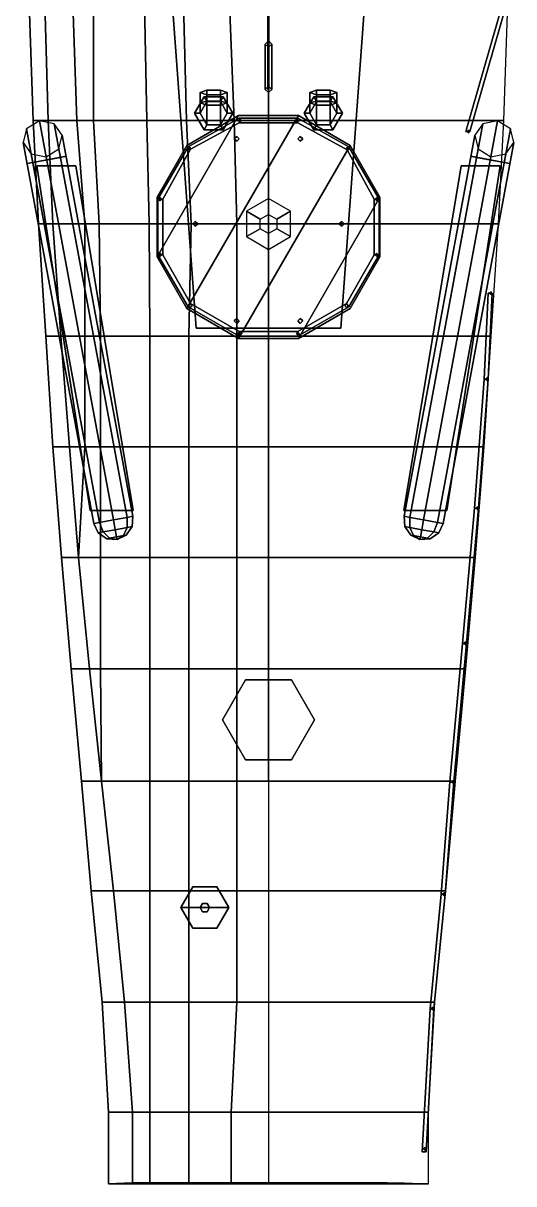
# Model space of a CAD drawing. Extents: x -3.2 to 3.2, y -17.6 to 17.6.
# Drawn here: x -3.08 to 3.08, y -17.56 to -2.98 of the extents above; entities that cross this region are included whole.
import ezdxf

# ---------------------------------------------------------------- set-up
doc = ezdxf.new("R2010")
doc.units = 0
doc.layers.get('0').update_dxf_attribs({"linetype": 'CONTINUOUS'})

msp = doc.modelspace()

# ---------------------------------------------------------------- linework, layer by layer
for points in [[(0, -10.87, -0.697), (0, 8.53, -1.19), (0, 8.53, -1.24), (0, -10.87, -1.47)], [(0, -10.87, -1.47), (0, 8.53, -1.24), (0, 8.53, -1.19), (0, -10.87, -0.697)], [(0.005, -3.81, 6), (-0.01, -3.81, 6.01), (-0.01, -1.16, 8.19), (0.005, -1.16, 8.18)], [(-0.01, -3.81, 6.01), (0.005, -3.81, 6.02), (0.005, -1.16, 8.2), (-0.01, -1.16, 8.19)], [(0.005, -3.81, 6.02), (0.005, -3.81, 6), (0.005, -1.16, 8.18), (0.005, -1.16, 8.2)], [(-1.32, -1.22, 3.06), (-1.32, -1.22, 2.22), (-0.91, -6.81, 2.06), (-0.91, -6.81, 2.99)], [(0.91, -6.81, 2.99), (1.32, -1.22, 3.06), (-1.32, -1.22, 3.06), (-0.91, -6.81, 2.99)], [(0.91, -6.81, 2.06), (1.32, -1.22, 2.22), (1.32, -1.22, 3.06), (0.91, -6.81, 2.99)], [(-3.01, -2.73, 2.2), (-2.81, -2.73, 0.12), (-2.77, -4.2, 0.12), (-2.96, -4.2, 2.16)], [(-2.96, -4.2, 2.16), (2.96, -4.2, 2.16), (3.01, -2.73, 2.2), (-3.01, -2.73, 2.2)], [(-2.81, -2.73, 0.12), (-2.46, -2.73, -0.03), (-2.41, -4.2, -0.03), (-2.77, -4.2, 0.12)], [(-2.46, -2.73, -0.03), (-2.2, -2.73, -0.16), (-2.2, -4.2, -0.16), (-2.41, -4.2, -0.03)], [(-2.2, -2.73, -0.16), (-1.56, -2.73, -0.59), (-1.53, -4.2, -0.59), (-2.2, -4.2, -0.16)], [(-1.56, -2.73, -0.59), (-1.07, -2.73, -0.89), (-1.03, -4.2, -0.86), (-1.53, -4.2, -0.59)], [(-1.07, -2.73, -0.89), (-0.49, -2.73, -1.08), (-0.43, -4.2, -1), (-1.03, -4.2, -0.86)], [(0, -4.2, -1.07), (-0.43, -4.2, -1), (-0.49, -2.73, -1.08), (0, -2.73, -1.19)], [(2.53, -4.34, 2.98), (2.99, -2.74, 3.02), (2.94, -2.74, 3.02), (2.48, -4.34, 2.98)], [(2.48, -4.34, 2.98), (2.94, -2.74, 3.02), (2.99, -2.74, 3.02), (2.53, -4.34, 2.98)], [(0, -3.2, 3.02), (-0.04, -3.24, 3.02), (-0.04, -3.81, 6.02), (0, -3.77, 6.02)], [(0.04, -3.24, 3.02), (0, -3.2, 3.02), (0, -3.77, 6.02), (0.04, -3.81, 6.02)], [(-0.04, -3.24, 3.02), (0, -3.28, 3.02), (0, -3.85, 6.02), (-0.04, -3.81, 6.02)], [(0, -3.28, 3.02), (0.04, -3.24, 3.02), (0.04, -3.81, 6.02), (0, -3.85, 6.02)], [(0, -3.85, 6.02), (0.04, -3.81, 6.02), (0, -3.77, 6.02), (-0.04, -3.81, 6.02)], [(-0.81, -3.902, 3.32), (-0.93, -4.11, 3.32), (-0.86, -4.11, 3.47), (-0.775, -3.963, 3.47)], [(-0.81, -3.902, 3.02), (-0.93, -4.11, 3.02), (-0.93, -4.11, 3.32), (-0.81, -3.902, 3.32)], [(-0.93, -4.11, 3.32), (-0.81, -3.902, 3.32), (-0.775, -3.963, 3.47), (-0.86, -4.11, 3.47)], [(-0.93, -4.11, 3.02), (-0.81, -3.902, 3.02), (-0.81, -3.902, 3.32), (-0.93, -4.11, 3.32)], [(-0.775, -3.82, 4.22), (-0.86, -3.85, 3.93), (-0.86, -3.98, 3.93), (-0.775, -4.01, 4.22)], [(-0.86, -3.85, 3.93), (-0.775, -3.82, 4.22), (-0.775, -4.01, 4.22), (-0.86, -3.98, 3.93)], [(-0.86, -3.85, 3.93), (-0.775, -3.88, 3.67), (-0.775, -3.96, 3.67), (-0.86, -3.98, 3.93)], [(-0.775, -3.88, 3.67), (-0.86, -3.85, 3.93), (-0.86, -3.98, 3.93), (-0.775, -3.96, 3.67)], [(-0.57, -3.902, 3.32), (-0.81, -3.902, 3.32), (-0.775, -3.963, 3.47), (-0.605, -3.963, 3.47)], [(-0.57, -3.902, 3.02), (-0.81, -3.902, 3.02), (-0.81, -3.902, 3.32), (-0.57, -3.902, 3.32)], [(-0.81, -3.902, 3.32), (-0.57, -3.902, 3.32), (-0.605, -3.963, 3.47), (-0.775, -3.963, 3.47)], [(-0.81, -3.902, 3.02), (-0.57, -3.902, 3.02), (-0.57, -3.902, 3.32), (-0.81, -3.902, 3.32)], [(-0.605, -3.82, 4.22), (-0.775, -3.82, 4.22), (-0.775, -4.01, 4.22), (-0.605, -4.01, 4.22)], [(-0.775, -3.82, 4.22), (-0.605, -3.82, 4.22), (-0.605, -4.01, 4.22), (-0.775, -4.01, 4.22)], [(-0.775, -3.88, 3.67), (-0.605, -3.88, 3.67), (-0.605, -3.96, 3.67), (-0.775, -3.96, 3.67)], [(-0.605, -3.88, 3.67), (-0.775, -3.88, 3.67), (-0.775, -3.96, 3.67), (-0.605, -3.96, 3.67)], [(-0.52, -3.85, 3.93), (-0.605, -3.82, 4.22), (-0.605, -4.01, 4.22), (-0.52, -3.98, 3.93)], [(-0.605, -3.82, 4.22), (-0.52, -3.85, 3.93), (-0.52, -3.98, 3.93), (-0.605, -4.01, 4.22)], [(-0.605, -3.88, 3.67), (-0.52, -3.85, 3.93), (-0.52, -3.98, 3.93), (-0.605, -3.96, 3.67)], [(-0.52, -3.85, 3.93), (-0.605, -3.88, 3.67), (-0.605, -3.96, 3.67), (-0.52, -3.98, 3.93)], [(-0.45, -4.11, 3.32), (-0.57, -3.902, 3.32), (-0.605, -3.963, 3.47), (-0.52, -4.11, 3.47)], [(-0.57, -3.902, 3.32), (-0.45, -4.11, 3.32), (-0.52, -4.11, 3.47), (-0.605, -3.963, 3.47)], [(-0.45, -4.11, 3.02), (-0.57, -3.902, 3.02), (-0.57, -3.902, 3.32), (-0.45, -4.11, 3.32)], [(-0.57, -3.902, 3.02), (-0.45, -4.11, 3.02), (-0.45, -4.11, 3.32), (-0.57, -3.902, 3.32)], [(0.45, -4.11, 3.32), (0.57, -3.902, 3.32), (0.605, -3.963, 3.47), (0.52, -4.11, 3.47)], [(0.57, -3.902, 3.32), (0.45, -4.11, 3.32), (0.52, -4.11, 3.47), (0.605, -3.963, 3.47)], [(0.45, -4.11, 3.02), (0.57, -3.902, 3.02), (0.57, -3.902, 3.32), (0.45, -4.11, 3.32)], [(0.57, -3.902, 3.02), (0.45, -4.11, 3.02), (0.45, -4.11, 3.32), (0.57, -3.902, 3.32)], [(0.52, -3.85, 3.93), (0.605, -3.82, 4.22), (0.605, -4.01, 4.22), (0.52, -3.98, 3.93)], [(0.605, -3.82, 4.22), (0.52, -3.85, 3.93), (0.52, -3.98, 3.93), (0.605, -4.01, 4.22)], [(0.605, -3.88, 3.67), (0.52, -3.85, 3.93), (0.52, -3.98, 3.93), (0.605, -3.96, 3.67)], [(0.52, -3.85, 3.93), (0.605, -3.88, 3.67), (0.605, -3.96, 3.67), (0.52, -3.98, 3.93)], [(0.57, -3.902, 3.32), (0.81, -3.902, 3.32), (0.775, -3.963, 3.47), (0.605, -3.963, 3.47)], [(0.81, -3.902, 3.32), (0.57, -3.902, 3.32), (0.605, -3.963, 3.47), (0.775, -3.963, 3.47)], [(0.57, -3.902, 3.02), (0.81, -3.902, 3.02), (0.81, -3.902, 3.32), (0.57, -3.902, 3.32)], [(0.81, -3.902, 3.02), (0.57, -3.902, 3.02), (0.57, -3.902, 3.32), (0.81, -3.902, 3.32)], [(0.605, -3.82, 4.22), (0.775, -3.82, 4.22), (0.775, -4.01, 4.22), (0.605, -4.01, 4.22)], [(0.775, -3.82, 4.22), (0.605, -3.82, 4.22), (0.605, -4.01, 4.22), (0.775, -4.01, 4.22)], [(0.775, -3.88, 3.67), (0.605, -3.88, 3.67), (0.605, -3.96, 3.67), (0.775, -3.96, 3.67)], [(0.605, -3.88, 3.67), (0.775, -3.88, 3.67), (0.775, -3.96, 3.67), (0.605, -3.96, 3.67)], [(0.775, -3.82, 4.22), (0.86, -3.85, 3.93), (0.86, -3.98, 3.93), (0.775, -4.01, 4.22)], [(0.86, -3.85, 3.93), (0.775, -3.82, 4.22), (0.775, -4.01, 4.22), (0.86, -3.98, 3.93)], [(0.86, -3.85, 3.93), (0.775, -3.88, 3.67), (0.775, -3.96, 3.67), (0.86, -3.98, 3.93)], [(0.775, -3.88, 3.67), (0.86, -3.85, 3.93), (0.86, -3.98, 3.93), (0.775, -3.96, 3.67)], [(0.81, -3.902, 3.32), (0.93, -4.11, 3.32), (0.86, -4.11, 3.47), (0.775, -3.963, 3.47)], [(0.93, -4.11, 3.32), (0.81, -3.902, 3.32), (0.775, -3.963, 3.47), (0.86, -4.11, 3.47)], [(0.81, -3.902, 3.02), (0.93, -4.11, 3.02), (0.93, -4.11, 3.32), (0.81, -3.902, 3.32)], [(0.93, -4.11, 3.02), (0.81, -3.902, 3.02), (0.81, -3.902, 3.32), (0.93, -4.11, 3.32)], [(-0.86, -3.98, 3.93), (-0.775, -3.96, 3.67), (-0.775, -3.963, 3.67), (-0.86, -4.11, 3.67)], [(-0.775, -3.96, 3.67), (-0.86, -3.98, 3.93), (-0.86, -4.11, 3.67), (-0.775, -3.963, 3.67)], [(-0.775, -3.963, 3.47), (-0.86, -4.11, 3.47), (-0.86, -4.11, 3.67), (-0.775, -3.963, 3.67)], [(-0.86, -4.11, 3.47), (-0.775, -3.963, 3.47), (-0.775, -3.963, 3.67), (-0.86, -4.11, 3.67)], [(-0.775, -4.01, 4.22), (-0.86, -3.98, 3.93), (-0.86, -4.11, 3.67), (-0.775, -4.257, 3.67)], [(-0.86, -3.98, 3.93), (-0.775, -4.01, 4.22), (-0.775, -4.257, 3.67), (-0.86, -4.11, 3.67)], [(-0.775, -3.96, 3.67), (-0.605, -3.96, 3.67), (-0.605, -3.963, 3.67), (-0.775, -3.963, 3.67)], [(-0.605, -3.96, 3.67), (-0.775, -3.96, 3.67), (-0.775, -3.963, 3.67), (-0.605, -3.963, 3.67)], [(-0.605, -3.963, 3.47), (-0.775, -3.963, 3.47), (-0.775, -3.963, 3.67), (-0.605, -3.963, 3.67)], [(-0.775, -3.963, 3.47), (-0.605, -3.963, 3.47), (-0.605, -3.963, 3.67), (-0.775, -3.963, 3.67)], [(-0.605, -4.01, 4.22), (-0.775, -4.01, 4.22), (-0.775, -4.257, 3.67), (-0.605, -4.257, 3.67)], [(-0.775, -4.01, 4.22), (-0.605, -4.01, 4.22), (-0.605, -4.257, 3.67), (-0.775, -4.257, 3.67)], [(-0.605, -3.96, 3.67), (-0.52, -3.98, 3.93), (-0.52, -4.11, 3.67), (-0.605, -3.963, 3.67)], [(-0.52, -3.98, 3.93), (-0.605, -3.96, 3.67), (-0.605, -3.963, 3.67), (-0.52, -4.11, 3.67)], [(-0.52, -4.11, 3.47), (-0.605, -3.963, 3.47), (-0.605, -3.963, 3.67), (-0.52, -4.11, 3.67)], [(-0.605, -3.963, 3.47), (-0.52, -4.11, 3.47), (-0.52, -4.11, 3.67), (-0.605, -3.963, 3.67)], [(-0.52, -3.98, 3.93), (-0.605, -4.01, 4.22), (-0.605, -4.257, 3.67), (-0.52, -4.11, 3.67)], [(-0.605, -4.01, 4.22), (-0.52, -3.98, 3.93), (-0.52, -4.11, 3.67), (-0.605, -4.257, 3.67)], [(0.605, -3.96, 3.67), (0.52, -3.98, 3.93), (0.52, -4.11, 3.67), (0.605, -3.963, 3.67)], [(0.52, -3.98, 3.93), (0.605, -3.96, 3.67), (0.605, -3.963, 3.67), (0.52, -4.11, 3.67)], [(0.52, -4.11, 3.47), (0.605, -3.963, 3.47), (0.605, -3.963, 3.67), (0.52, -4.11, 3.67)], [(0.605, -3.963, 3.47), (0.52, -4.11, 3.47), (0.52, -4.11, 3.67), (0.605, -3.963, 3.67)], [(0.52, -3.98, 3.93), (0.605, -4.01, 4.22), (0.605, -4.257, 3.67), (0.52, -4.11, 3.67)], [(0.605, -4.01, 4.22), (0.52, -3.98, 3.93), (0.52, -4.11, 3.67), (0.605, -4.257, 3.67)], [(0.775, -3.96, 3.67), (0.605, -3.96, 3.67), (0.605, -3.963, 3.67), (0.775, -3.963, 3.67)], [(0.605, -3.96, 3.67), (0.775, -3.96, 3.67), (0.775, -3.963, 3.67), (0.605, -3.963, 3.67)], [(0.605, -3.963, 3.47), (0.775, -3.963, 3.47), (0.775, -3.963, 3.67), (0.605, -3.963, 3.67)], [(0.775, -3.963, 3.47), (0.605, -3.963, 3.47), (0.605, -3.963, 3.67), (0.775, -3.963, 3.67)], [(0.605, -4.01, 4.22), (0.775, -4.01, 4.22), (0.775, -4.257, 3.67), (0.605, -4.257, 3.67)], [(0.775, -4.01, 4.22), (0.605, -4.01, 4.22), (0.605, -4.257, 3.67), (0.775, -4.257, 3.67)], [(0.86, -3.98, 3.93), (0.775, -3.96, 3.67), (0.775, -3.963, 3.67), (0.86, -4.11, 3.67)], [(0.775, -3.96, 3.67), (0.86, -3.98, 3.93), (0.86, -4.11, 3.67), (0.775, -3.963, 3.67)], [(0.775, -3.963, 3.47), (0.86, -4.11, 3.47), (0.86, -4.11, 3.67), (0.775, -3.963, 3.67)], [(0.86, -4.11, 3.47), (0.775, -3.963, 3.47), (0.775, -3.963, 3.67), (0.86, -4.11, 3.67)], [(0.775, -4.01, 4.22), (0.86, -3.98, 3.93), (0.86, -4.11, 3.67), (0.775, -4.257, 3.67)], [(0.86, -3.98, 3.93), (0.775, -4.01, 4.22), (0.775, -4.257, 3.67), (0.86, -4.11, 3.67)], [(-2.124, -9.252, 3.497), (-1.95, -9.22, 3.57), (-2.879, -4.205, 3.57), (-3.04, -4.306, 3.497)], [(-2.96, -4.2, 2.16), (-2.77, -4.2, 0.12), (-2.71, -5.5, 0.14), (-2.89, -5.5, 2.14)], [(-2.89, -5.5, 2.14), (2.89, -5.5, 2.14), (2.96, -4.2, 2.16), (-2.96, -4.2, 2.16)], [(-1.95, -9.22, 3.57), (-1.776, -9.188, 3.497), (-2.693, -4.242, 3.497), (-2.879, -4.205, 3.57)], [(-2.77, -4.2, 0.12), (-2.41, -4.2, -0.03), (-2.31, -5.5, -0.03), (-2.71, -5.5, 0.14)], [(-2.41, -4.2, -0.03), (-2.2, -4.2, -0.16), (-2.13, -5.5, -0.16), (-2.31, -5.5, -0.03)], [(-2.2, -4.2, -0.16), (-1.53, -4.2, -0.59), (-1.5, -5.5, -0.55), (-2.13, -5.5, -0.16)], [(-1.53, -4.2, -0.59), (-1.03, -4.2, -0.86), (-0.97, -5.5, -0.8), (-1.5, -5.5, -0.55)], [(-1.025, -6.565, 3.72), (0.375, -4.139, 3.72), (-0.375, -4.139, 3.72), (-1.401, -5.915, 3.72)], [(-1.401, -5.915, 3.72), (-0.375, -4.139, 3.72), (0.375, -4.139, 3.72), (-1.025, -6.565, 3.72)], [(-1.401, -5.165, 3.72), (-1.025, -4.515, 3.72), (-0.375, -4.139, 3.72), (-1.401, -5.915, 3.72)], [(-1.401, -5.915, 3.72), (-0.375, -4.139, 3.72), (-1.025, -4.515, 3.72), (-1.401, -5.165, 3.72)], [(-1.03, -4.2, -0.86), (-0.43, -4.2, -1), (-0.4, -5.5, -0.95), (-0.97, -5.5, -0.8)], [(-1.025, -6.565, 3.72), (0.375, -4.139, 3.72), (1.025, -4.515, 3.72), (-0.375, -6.941, 3.72)], [(-0.375, -6.941, 3.72), (1.025, -4.515, 3.72), (0.375, -4.139, 3.72), (-1.025, -6.565, 3.72)], [(-0.37, -4.23, 4.42), (-0.98, -4.56, 4.42), (-1.01, -4.53, 4.42), (-0.37, -4.17, 4.42)], [(-0.37, -4.17, 4.42), (-1.01, -4.53, 4.42), (-0.98, -4.56, 4.42), (-0.37, -4.23, 4.42)], [(-0.93, -4.11, 3.32), (-0.81, -4.318, 3.32), (-0.775, -4.257, 3.47), (-0.86, -4.11, 3.47)], [(-0.93, -4.11, 3.02), (-0.81, -4.318, 3.02), (-0.81, -4.318, 3.32), (-0.93, -4.11, 3.32)], [(-0.81, -4.318, 3.32), (-0.93, -4.11, 3.32), (-0.86, -4.11, 3.47), (-0.775, -4.257, 3.47)], [(-0.81, -4.318, 3.02), (-0.93, -4.11, 3.02), (-0.93, -4.11, 3.32), (-0.81, -4.318, 3.32)], [(-0.86, -4.11, 3.47), (-0.775, -4.257, 3.47), (-0.775, -4.257, 3.67), (-0.86, -4.11, 3.67)], [(-0.775, -4.257, 3.47), (-0.86, -4.11, 3.47), (-0.86, -4.11, 3.67), (-0.775, -4.257, 3.67)], [(-0.605, -4.257, 3.47), (-0.52, -4.11, 3.47), (-0.52, -4.11, 3.67), (-0.605, -4.257, 3.67)], [(-0.57, -4.318, 3.32), (-0.45, -4.11, 3.32), (-0.52, -4.11, 3.47), (-0.605, -4.257, 3.47)], [(-0.52, -4.11, 3.47), (-0.605, -4.257, 3.47), (-0.605, -4.257, 3.67), (-0.52, -4.11, 3.67)], [(-0.45, -4.11, 3.32), (-0.57, -4.318, 3.32), (-0.605, -4.257, 3.47), (-0.52, -4.11, 3.47)], [(-0.57, -4.318, 3.02), (-0.45, -4.11, 3.02), (-0.45, -4.11, 3.32), (-0.57, -4.318, 3.32)], [(-0.45, -4.11, 3.02), (-0.57, -4.318, 3.02), (-0.57, -4.318, 3.32), (-0.45, -4.11, 3.32)], [(0, -5.5, -1), (-0.4, -5.5, -0.95), (-0.43, -4.2, -1), (0, -4.2, -1.07)], [(-0.36, -4.18, 3.72), (-0.38, -4.2, 3.72), (-0.38, -4.2, 4.42), (-0.36, -4.18, 4.42)], [(-0.38, -4.2, 3.72), (-0.36, -4.22, 3.72), (-0.36, -4.22, 4.42), (-0.38, -4.2, 4.42)], [(-0.37, -4.17, 4.42), (0.37, -4.17, 4.42), (0.37, -4.23, 4.42), (-0.37, -4.23, 4.42)], [(-0.37, -4.23, 4.42), (0.37, -4.23, 4.42), (0.37, -4.17, 4.42), (-0.37, -4.17, 4.42)], [(-0.34, -4.2, 3.72), (-0.36, -4.18, 3.72), (-0.36, -4.18, 4.42), (-0.34, -4.2, 4.42)], [(-0.36, -4.22, 3.72), (-0.34, -4.2, 3.72), (-0.34, -4.2, 4.42), (-0.36, -4.22, 4.42)], [(0.36, -4.18, 3.72), (0.34, -4.2, 3.72), (0.34, -4.2, 4.42), (0.36, -4.18, 4.42)], [(0.34, -4.2, 3.72), (0.36, -4.22, 3.72), (0.36, -4.22, 4.42), (0.34, -4.2, 4.42)], [(0.38, -4.2, 3.72), (0.36, -4.18, 3.72), (0.36, -4.18, 4.42), (0.38, -4.2, 4.42)], [(0.36, -4.22, 3.72), (0.38, -4.2, 3.72), (0.38, -4.2, 4.42), (0.36, -4.22, 4.42)], [(0.37, -4.17, 4.42), (1.01, -4.53, 4.42), (0.99, -4.57, 4.42), (0.37, -4.23, 4.42)], [(0.37, -4.23, 4.42), (0.99, -4.57, 4.42), (1.01, -4.53, 4.42), (0.37, -4.17, 4.42)], [(0.57, -4.318, 3.02), (0.45, -4.11, 3.02), (0.45, -4.11, 3.32), (0.57, -4.318, 3.32)], [(0.57, -4.318, 3.32), (0.45, -4.11, 3.32), (0.52, -4.11, 3.47), (0.605, -4.257, 3.47)], [(0.45, -4.11, 3.32), (0.57, -4.318, 3.32), (0.605, -4.257, 3.47), (0.52, -4.11, 3.47)], [(0.45, -4.11, 3.02), (0.57, -4.318, 3.02), (0.57, -4.318, 3.32), (0.45, -4.11, 3.32)], [(0.605, -4.257, 3.47), (0.52, -4.11, 3.47), (0.52, -4.11, 3.67), (0.605, -4.257, 3.67)], [(0.52, -4.11, 3.47), (0.605, -4.257, 3.47), (0.605, -4.257, 3.67), (0.52, -4.11, 3.67)], [(0.93, -4.11, 3.32), (0.81, -4.318, 3.32), (0.775, -4.257, 3.47), (0.86, -4.11, 3.47)], [(0.86, -4.11, 3.47), (0.775, -4.257, 3.47), (0.775, -4.257, 3.67), (0.86, -4.11, 3.67)], [(0.775, -4.257, 3.47), (0.86, -4.11, 3.47), (0.86, -4.11, 3.67), (0.775, -4.257, 3.67)], [(0.81, -4.318, 3.32), (0.93, -4.11, 3.32), (0.86, -4.11, 3.47), (0.775, -4.257, 3.47)], [(0.93, -4.11, 3.02), (0.81, -4.318, 3.02), (0.81, -4.318, 3.32), (0.93, -4.11, 3.32)], [(0.81, -4.318, 3.02), (0.93, -4.11, 3.02), (0.93, -4.11, 3.32), (0.81, -4.318, 3.32)], [(1.776, -9.188, 3.497), (1.95, -9.22, 3.57), (2.879, -4.205, 3.57), (2.693, -4.242, 3.497)], [(1.95, -9.22, 3.57), (2.124, -9.252, 3.497), (3.04, -4.306, 3.497), (2.879, -4.205, 3.57)], [(-2.196, -9.266, 3.32), (-2.124, -9.252, 3.497), (-3.04, -4.306, 3.497), (-3.083, -4.477, 3.32)], [(-1.776, -9.188, 3.497), (-1.704, -9.174, 3.32), (-2.592, -4.386, 3.32), (-2.693, -4.242, 3.497)], [(-0.81, -4.318, 3.32), (-0.57, -4.318, 3.32), (-0.605, -4.257, 3.47), (-0.775, -4.257, 3.47)], [(-0.57, -4.318, 3.32), (-0.81, -4.318, 3.32), (-0.775, -4.257, 3.47), (-0.605, -4.257, 3.47)], [(-0.81, -4.318, 3.02), (-0.57, -4.318, 3.02), (-0.57, -4.318, 3.32), (-0.81, -4.318, 3.32)], [(-0.57, -4.318, 3.02), (-0.81, -4.318, 3.02), (-0.81, -4.318, 3.32), (-0.57, -4.318, 3.32)], [(-0.775, -4.257, 3.47), (-0.605, -4.257, 3.47), (-0.605, -4.257, 3.67), (-0.775, -4.257, 3.67)], [(-0.605, -4.257, 3.47), (-0.775, -4.257, 3.47), (-0.775, -4.257, 3.67), (-0.605, -4.257, 3.67)], [(0.81, -4.318, 3.32), (0.57, -4.318, 3.32), (0.605, -4.257, 3.47), (0.775, -4.257, 3.47)], [(0.57, -4.318, 3.32), (0.81, -4.318, 3.32), (0.775, -4.257, 3.47), (0.605, -4.257, 3.47)], [(0.81, -4.318, 3.02), (0.57, -4.318, 3.02), (0.57, -4.318, 3.32), (0.81, -4.318, 3.32)], [(0.57, -4.318, 3.02), (0.81, -4.318, 3.02), (0.81, -4.318, 3.32), (0.57, -4.318, 3.32)], [(0.775, -4.257, 3.47), (0.605, -4.257, 3.47), (0.605, -4.257, 3.67), (0.775, -4.257, 3.67)], [(0.605, -4.257, 3.47), (0.775, -4.257, 3.47), (0.775, -4.257, 3.67), (0.605, -4.257, 3.67)], [(1.704, -9.174, 3.32), (1.776, -9.188, 3.497), (2.693, -4.242, 3.497), (2.592, -4.386, 3.32)], [(2.124, -9.252, 3.497), (2.196, -9.266, 3.32), (3.083, -4.477, 3.32), (3.04, -4.306, 3.497)], [(2.52, -4.323, 2.15), (2.49, -4.34, 2.15), (2.49, -4.34, 2.98), (2.52, -4.323, 2.98)], [(2.49, -4.34, 2.15), (2.52, -4.357, 2.15), (2.52, -4.357, 2.98), (2.49, -4.34, 2.98)], [(2.52, -4.357, 2.15), (2.52, -4.323, 2.15), (2.52, -4.323, 2.98), (2.52, -4.357, 2.98)], [(-2.124, -9.252, 3.143), (-2.196, -9.266, 3.32), (-3.083, -4.477, 3.32), (-2.982, -4.621, 3.143)], [(-1.704, -9.174, 3.32), (-1.776, -9.188, 3.143), (-2.635, -4.557, 3.143), (-2.592, -4.386, 3.32)], [(-0.4, -4.4, 3.02), (-0.43, -4.43, 3.01), (-0.43, -4.43, 3.72), (-0.4, -4.4, 3.72)], [(-0.43, -4.43, 3.01), (-0.4, -4.46, 3.01), (-0.4, -4.46, 3.72), (-0.43, -4.43, 3.72)], [(-0.37, -4.43, 3.01), (-0.4, -4.4, 3.02), (-0.4, -4.4, 3.72), (-0.37, -4.43, 3.72)], [(-0.4, -4.46, 3.01), (-0.37, -4.43, 3.01), (-0.37, -4.43, 3.72), (-0.4, -4.46, 3.72)], [(0.375, -6.941, 3.72), (1.401, -5.165, 3.72), (1.025, -4.515, 3.72), (-0.375, -6.941, 3.72)], [(-0.375, -6.941, 3.72), (1.025, -4.515, 3.72), (1.401, -5.165, 3.72), (0.375, -6.941, 3.72)], [(0.4, -4.4, 3.02), (0.37, -4.43, 3.01), (0.37, -4.43, 3.72), (0.4, -4.4, 3.72)], [(0.37, -4.43, 3.01), (0.4, -4.46, 3.01), (0.4, -4.46, 3.72), (0.37, -4.43, 3.72)], [(0.43, -4.43, 3.01), (0.4, -4.4, 3.02), (0.4, -4.4, 3.72), (0.43, -4.43, 3.72)], [(0.4, -4.46, 3.01), (0.43, -4.43, 3.01), (0.43, -4.43, 3.72), (0.4, -4.46, 3.72)], [(1.776, -9.188, 3.143), (1.704, -9.174, 3.32), (2.592, -4.386, 3.32), (2.635, -4.557, 3.143)], [(2.196, -9.266, 3.32), (2.124, -9.252, 3.143), (2.982, -4.621, 3.143), (3.083, -4.477, 3.32)], [(-2.542, -4.651, 3.32), (-2.614, -4.665, 3.143), (-3.034, -4.743, 3.32), (-2.962, -4.729, 3.497)], [(-2.614, -4.665, 3.143), (-2.788, -4.697, 3.07), (-2.962, -4.729, 3.143), (-3.034, -4.743, 3.32)], [(-1.95, -9.22, 3.07), (-2.124, -9.252, 3.143), (-2.982, -4.621, 3.143), (-2.796, -4.658, 3.07)], [(-2.614, -4.665, 3.497), (-2.542, -4.651, 3.32), (-2.962, -4.729, 3.497), (-2.788, -4.697, 3.57)], [(-1.776, -9.188, 3.143), (-1.95, -9.22, 3.07), (-2.796, -4.658, 3.07), (-2.635, -4.557, 3.143)], [(-1.01, -4.53, 4.42), (-1.39, -5.19, 4.42), (-1.33, -5.19, 4.42), (-0.98, -4.56, 4.42)], [(-0.98, -4.56, 4.42), (-1.33, -5.19, 4.42), (-1.39, -5.19, 4.42), (-1.01, -4.53, 4.42)], [(-1, -4.53, 3.72), (-1.02, -4.55, 3.72), (-1.02, -4.55, 4.42), (-1, -4.53, 4.42)], [(-1.02, -4.55, 3.72), (-1, -4.57, 3.72), (-1, -4.57, 4.42), (-1.02, -4.55, 4.42)], [(-0.98, -4.55, 3.72), (-1, -4.53, 3.72), (-1, -4.53, 4.42), (-0.98, -4.55, 4.42)], [(-1, -4.57, 3.72), (-0.98, -4.55, 3.72), (-0.98, -4.55, 4.42), (-1, -4.57, 4.42)], [(1, -4.53, 3.72), (0.98, -4.55, 3.72), (0.98, -4.55, 4.42), (1, -4.53, 4.42)], [(0.98, -4.55, 3.72), (1, -4.57, 3.72), (1, -4.57, 4.42), (0.98, -4.55, 4.42)], [(0.99, -4.57, 4.42), (1.33, -5.19, 4.42), (1.39, -5.19, 4.42), (1.01, -4.53, 4.42)], [(1.01, -4.53, 4.42), (1.39, -5.19, 4.42), (1.33, -5.19, 4.42), (0.99, -4.57, 4.42)], [(1.02, -4.55, 3.72), (1, -4.53, 3.72), (1, -4.53, 4.42), (1.02, -4.55, 4.42)], [(1, -4.57, 3.72), (1.02, -4.55, 3.72), (1.02, -4.55, 4.42), (1, -4.57, 4.42)], [(1.95, -9.22, 3.07), (1.776, -9.188, 3.143), (2.635, -4.557, 3.143), (2.796, -4.658, 3.07)], [(2.124, -9.252, 3.143), (1.95, -9.22, 3.07), (2.796, -4.658, 3.07), (2.982, -4.621, 3.143)], [(3.034, -4.743, 3.32), (2.962, -4.729, 3.143), (2.542, -4.651, 3.32), (2.614, -4.665, 3.497)], [(2.962, -4.729, 3.143), (2.788, -4.697, 3.07), (2.614, -4.665, 3.143), (2.542, -4.651, 3.32)], [(2.962, -4.729, 3.497), (3.034, -4.743, 3.32), (2.614, -4.665, 3.497), (2.788, -4.697, 3.57)], [(-2.42, -4.77, 3.07), (-2.42, -4.77, 2.14), (-2.91, -4.77, 2.14), (-2.91, -4.77, 3.07)], [(-2.91, -4.77, 3.07), (-2.91, -4.77, 2.14), (-2.24, -9.1, 2.09), (-2.24, -9.1, 3.07)], [(-1.7, -9.1, 3.07), (-2.42, -4.77, 3.07), (-2.91, -4.77, 3.07), (-2.24, -9.1, 3.07)], [(-1.7, -9.1, 2.09), (-2.42, -4.77, 2.14), (-2.42, -4.77, 3.07), (-1.7, -9.1, 3.07)], [(2.24, -9.1, 3.07), (2.91, -4.77, 3.07), (2.42, -4.77, 3.07), (1.7, -9.1, 3.07)], [(2.42, -4.77, 3.07), (2.42, -4.77, 2.14), (1.7, -9.1, 2.09), (1.7, -9.1, 3.07)], [(2.24, -9.1, 2.09), (2.91, -4.77, 2.14), (2.91, -4.77, 3.07), (2.24, -9.1, 3.07)], [(2.91, -4.77, 3.07), (2.91, -4.77, 2.14), (2.42, -4.77, 2.14), (2.42, -4.77, 3.07)], [(-1.39, -5.89, 4.42), (-1.39, -5.19, 4.42), (-1.33, -5.19, 4.42), (-1.33, -5.89, 4.42)], [(-1.33, -5.89, 4.42), (-1.33, -5.19, 4.42), (-1.39, -5.19, 4.42), (-1.39, -5.89, 4.42)], [(-1.36, -5.17, 3.72), (-1.38, -5.19, 3.72), (-1.38, -5.19, 4.42), (-1.36, -5.17, 4.42)], [(-1.38, -5.19, 3.72), (-1.36, -5.21, 3.72), (-1.36, -5.21, 4.42), (-1.38, -5.19, 4.42)], [(-1.34, -5.19, 3.72), (-1.36, -5.17, 3.72), (-1.36, -5.17, 4.42), (-1.34, -5.19, 4.42)], [(-1.36, -5.21, 3.72), (-1.34, -5.19, 3.72), (-1.34, -5.19, 4.42), (-1.36, -5.21, 4.42)], [(-0.104, -5.44, 4.58), (0, -5.38, 4.58), (0, -5.18, 3.57), (-0.277, -5.34, 3.57)], [(0, -5.38, 4.58), (0.104, -5.44, 4.58), (0.277, -5.34, 3.57), (0, -5.18, 3.57)], [(0.375, -6.941, 3.72), (1.401, -5.165, 3.72), (1.401, -5.915, 3.72), (1.025, -6.565, 3.72)], [(1.025, -6.565, 3.72), (1.401, -5.915, 3.72), (1.401, -5.165, 3.72), (0.375, -6.941, 3.72)], [(1.33, -5.89, 4.42), (1.33, -5.19, 4.42), (1.39, -5.19, 4.42), (1.39, -5.89, 4.42)], [(1.39, -5.89, 4.42), (1.39, -5.19, 4.42), (1.33, -5.19, 4.42), (1.33, -5.89, 4.42)], [(1.36, -5.17, 3.72), (1.34, -5.19, 3.72), (1.34, -5.19, 4.42), (1.36, -5.17, 4.42)], [(1.34, -5.19, 3.72), (1.36, -5.21, 3.72), (1.36, -5.21, 4.42), (1.34, -5.19, 4.42)], [(1.38, -5.19, 3.72), (1.36, -5.17, 3.72), (1.36, -5.17, 4.42), (1.38, -5.19, 4.42)], [(1.36, -5.21, 3.72), (1.38, -5.19, 3.72), (1.38, -5.19, 4.42), (1.36, -5.21, 4.42)], [(-0.104, -5.56, 4.58), (-0.104, -5.44, 4.58), (-0.277, -5.34, 3.57), (-0.277, -5.66, 3.57)], [(0.104, -5.44, 4.58), (0.104, -5.56, 4.58), (0.277, -5.66, 3.57), (0.277, -5.34, 3.57)], [(-2.89, -5.5, 2.14), (-2.71, -5.5, 0.14), (-2.61, -6.91, 0.11), (-2.8, -6.91, 2.12)], [(-2.8, -6.91, 2.12), (2.8, -6.91, 2.12), (2.89, -5.5, 2.14), (-2.89, -5.5, 2.14)], [(-2.71, -5.5, 0.14), (-2.31, -5.5, -0.03), (-2.31, -6.91, -0.03), (-2.61, -6.91, 0.11)], [(-2.31, -5.5, -0.03), (-2.13, -5.5, -0.16), (-2.11, -6.91, -0.16), (-2.31, -6.91, -0.03)], [(-2.13, -5.5, -0.16), (-1.5, -5.5, -0.55), (-1.49, -6.91, -0.55), (-2.11, -6.91, -0.16)], [(-1.5, -5.5, -0.55), (-0.97, -5.5, -0.8), (-1, -6.91, -0.73), (-1.49, -6.91, -0.55)], [(-0.97, -5.5, -0.8), (-0.4, -5.5, -0.95), (-0.4, -6.91, -0.88), (-1, -6.91, -0.73)], [(-0.92, -5.47, 3), (-0.95, -5.5, 3), (-0.95, -5.5, 3.72), (-0.92, -5.47, 3.72)], [(-0.95, -5.5, 3), (-0.92, -5.53, 3), (-0.92, -5.53, 3.72), (-0.95, -5.5, 3.72)], [(-0.89, -5.5, 3), (-0.92, -5.47, 3), (-0.92, -5.47, 3.72), (-0.89, -5.5, 3.72)], [(-0.92, -5.53, 3), (-0.89, -5.5, 3), (-0.89, -5.5, 3.72), (-0.92, -5.53, 3.72)], [(0, -6.91, -0.96), (-0.4, -6.91, -0.88), (-0.4, -5.5, -0.95), (0, -5.5, -1)], [(0.92, -5.47, 3), (0.89, -5.5, 3), (0.89, -5.5, 3.72), (0.92, -5.47, 3.72)], [(0.89, -5.5, 3), (0.92, -5.53, 3), (0.92, -5.53, 3.72), (0.89, -5.5, 3.72)], [(0.95, -5.5, 3), (0.92, -5.47, 3), (0.92, -5.47, 3.72), (0.95, -5.5, 3.72)], [(0.92, -5.53, 3), (0.95, -5.5, 3), (0.95, -5.5, 3.72), (0.92, -5.53, 3.72)], [(0, -5.62, 4.58), (-0.104, -5.56, 4.58), (-0.277, -5.66, 3.57), (0, -5.82, 3.57)], [(0.104, -5.56, 4.58), (0, -5.62, 4.58), (0, -5.82, 3.57), (0.277, -5.66, 3.57)], [(-0.98, -6.5, 4.42), (-1.33, -5.89, 4.42), (-1.39, -5.89, 4.42), (-1.01, -6.54, 4.42)], [(-1.01, -6.54, 4.42), (-1.39, -5.89, 4.42), (-1.33, -5.89, 4.42), (-0.98, -6.5, 4.42)], [(-1.36, -5.87, 3.72), (-1.38, -5.89, 3.72), (-1.38, -5.89, 4.42), (-1.36, -5.87, 4.42)], [(-1.38, -5.89, 3.72), (-1.36, -5.91, 3.72), (-1.36, -5.91, 4.42), (-1.38, -5.89, 4.42)], [(-1.34, -5.89, 3.72), (-1.36, -5.87, 3.72), (-1.36, -5.87, 4.42), (-1.34, -5.89, 4.42)], [(-1.36, -5.91, 3.72), (-1.34, -5.89, 3.72), (-1.34, -5.89, 4.42), (-1.36, -5.91, 4.42)], [(1.01, -6.54, 4.42), (1.39, -5.89, 4.42), (1.33, -5.89, 4.42), (0.98, -6.5, 4.42)], [(0.98, -6.5, 4.42), (1.33, -5.89, 4.42), (1.39, -5.89, 4.42), (1.01, -6.54, 4.42)], [(1.36, -5.87, 3.72), (1.34, -5.89, 3.72), (1.34, -5.89, 4.42), (1.36, -5.87, 4.42)], [(1.34, -5.89, 3.72), (1.36, -5.91, 3.72), (1.36, -5.91, 4.42), (1.34, -5.89, 4.42)], [(1.38, -5.89, 3.72), (1.36, -5.87, 3.72), (1.36, -5.87, 4.42), (1.38, -5.89, 4.42)], [(1.36, -5.91, 3.72), (1.38, -5.89, 3.72), (1.38, -5.89, 4.42), (1.36, -5.91, 4.42)], [(2.76, -7.45, 2.94), (2.81, -6.37, 2.95), (2.76, -6.37, 2.95), (2.71, -7.45, 2.94)], [(2.71, -7.45, 2.94), (2.76, -6.37, 2.95), (2.81, -6.37, 2.95), (2.76, -7.45, 2.94)], [(2.8, -6.353, 2.12), (2.77, -6.37, 2.12), (2.77, -6.37, 2.95), (2.8, -6.353, 2.95)], [(2.77, -6.37, 2.12), (2.8, -6.387, 2.12), (2.8, -6.387, 2.95), (2.77, -6.37, 2.95)], [(2.8, -6.387, 2.12), (2.8, -6.353, 2.12), (2.8, -6.353, 2.95), (2.8, -6.387, 2.95)], [(-0.37, -6.91, 4.42), (-1.01, -6.54, 4.42), (-0.98, -6.5, 4.42), (-0.37, -6.85, 4.42)], [(-0.37, -6.85, 4.42), (-0.98, -6.5, 4.42), (-1.01, -6.54, 4.42), (-0.37, -6.91, 4.42)], [(-0.98, -6.51, 3.72), (-1, -6.53, 3.72), (-1, -6.53, 4.42), (-0.98, -6.51, 4.42)], [(-1, -6.53, 3.72), (-0.98, -6.55, 3.72), (-0.98, -6.55, 4.42), (-1, -6.53, 4.42)], [(-0.96, -6.53, 3.72), (-0.98, -6.51, 3.72), (-0.98, -6.51, 4.42), (-0.96, -6.53, 4.42)], [(-0.98, -6.55, 3.72), (-0.96, -6.53, 3.72), (-0.96, -6.53, 4.42), (-0.98, -6.55, 4.42)], [(0.37, -6.85, 4.42), (0.98, -6.5, 4.42), (1.01, -6.54, 4.42), (0.37, -6.91, 4.42)], [(0.37, -6.91, 4.42), (1.01, -6.54, 4.42), (0.98, -6.5, 4.42), (0.37, -6.85, 4.42)], [(0.98, -6.51, 3.72), (0.96, -6.53, 3.72), (0.96, -6.53, 4.42), (0.98, -6.51, 4.42)], [(0.96, -6.53, 3.72), (0.98, -6.55, 3.72), (0.98, -6.55, 4.42), (0.96, -6.53, 4.42)], [(1, -6.53, 3.72), (0.98, -6.51, 3.72), (0.98, -6.51, 4.42), (1, -6.53, 4.42)], [(0.98, -6.55, 3.72), (1, -6.53, 3.72), (1, -6.53, 4.42), (0.98, -6.55, 4.42)], [(-0.4, -6.69, 2.99), (-0.43, -6.72, 2.99), (-0.43, -6.72, 3.72), (-0.4, -6.69, 3.72)], [(-0.37, -6.72, 2.99), (-0.4, -6.69, 2.99), (-0.4, -6.69, 3.72), (-0.37, -6.72, 3.72)], [(0.4, -6.69, 2.99), (0.37, -6.72, 2.99), (0.37, -6.72, 3.72), (0.4, -6.69, 3.72)], [(0.43, -6.72, 2.99), (0.4, -6.69, 2.99), (0.4, -6.69, 3.72), (0.43, -6.72, 3.72)], [(-0.91, -6.81, 2.99), (-0.91, -6.81, 2.06), (0.91, -6.81, 2.06), (0.91, -6.81, 2.99)], [(-0.43, -6.72, 2.99), (-0.4, -6.75, 2.99), (-0.4, -6.75, 3.72), (-0.43, -6.72, 3.72)], [(-0.4, -6.75, 2.99), (-0.37, -6.72, 2.99), (-0.37, -6.72, 3.72), (-0.4, -6.75, 3.72)], [(-0.37, -6.85, 4.42), (0.37, -6.85, 4.42), (0.37, -6.91, 4.42), (-0.37, -6.91, 4.42)], [(-0.37, -6.91, 4.42), (0.37, -6.91, 4.42), (0.37, -6.85, 4.42), (-0.37, -6.85, 4.42)], [(0.37, -6.72, 2.99), (0.4, -6.75, 2.99), (0.4, -6.75, 3.72), (0.37, -6.72, 3.72)], [(0.4, -6.75, 2.99), (0.43, -6.72, 2.99), (0.43, -6.72, 3.72), (0.4, -6.75, 3.72)], [(-2.8, -6.91, 2.12), (-2.61, -6.91, 0.11), (-2.5, -8.3, 0.07), (-2.71, -8.3, 2.11)], [(-2.71, -8.3, 2.11), (2.71, -8.3, 2.11), (2.8, -6.91, 2.12), (-2.8, -6.91, 2.12)], [(-2.61, -6.91, 0.11), (-2.31, -6.91, -0.03), (-2.31, -8.3, -0.03), (-2.5, -8.3, 0.07)], [(-2.31, -6.91, -0.03), (-2.11, -6.91, -0.16), (-2.11, -8.3, -0.16), (-2.31, -8.3, -0.03)], [(-2.11, -6.91, -0.16), (-1.49, -6.91, -0.55), (-1.49, -8.3, -0.49), (-2.11, -8.3, -0.16)], [(-1.49, -6.91, -0.55), (-1, -6.91, -0.73), (-1, -8.3, -0.67), (-1.49, -8.3, -0.49)], [(-1, -6.91, -0.73), (-0.4, -6.91, -0.88), (-0.4, -8.3, -0.83), (-1, -8.3, -0.67)], [(0, -8.3, -0.88), (-0.4, -8.3, -0.83), (-0.4, -6.91, -0.88), (0, -6.91, -0.96)], [(-0.37, -6.86, 3.72), (-0.39, -6.88, 3.72), (-0.39, -6.88, 4.42), (-0.37, -6.86, 4.42)], [(-0.39, -6.88, 3.72), (-0.37, -6.9, 3.72), (-0.37, -6.9, 4.42), (-0.39, -6.88, 4.42)], [(-0.35, -6.88, 3.72), (-0.37, -6.86, 3.72), (-0.37, -6.86, 4.42), (-0.35, -6.88, 4.42)], [(-0.37, -6.9, 3.72), (-0.35, -6.88, 3.72), (-0.35, -6.88, 4.42), (-0.37, -6.9, 4.42)], [(0.37, -6.86, 3.72), (0.35, -6.88, 3.72), (0.35, -6.88, 4.42), (0.37, -6.86, 4.42)], [(0.35, -6.88, 3.72), (0.37, -6.9, 3.72), (0.37, -6.9, 4.42), (0.35, -6.88, 4.42)], [(0.39, -6.88, 3.72), (0.37, -6.86, 3.72), (0.37, -6.86, 4.42), (0.39, -6.88, 4.42)], [(0.37, -6.9, 3.72), (0.39, -6.88, 3.72), (0.39, -6.88, 4.42), (0.37, -6.9, 4.42)], [(2.75, -7.433, 2.11), (2.72, -7.45, 2.11), (2.72, -7.45, 2.94), (2.75, -7.433, 2.94)], [(2.75, -7.467, 2.11), (2.75, -7.433, 2.11), (2.75, -7.433, 2.94), (2.75, -7.467, 2.94)], [(2.59, -9.07, 2.92), (2.71, -7.45, 2.94), (2.76, -7.45, 2.94), (2.64, -9.07, 2.92)], [(2.64, -9.07, 2.92), (2.76, -7.45, 2.94), (2.71, -7.45, 2.94), (2.59, -9.07, 2.92)], [(2.72, -7.45, 2.11), (2.75, -7.467, 2.11), (2.75, -7.467, 2.94), (2.72, -7.45, 2.94)], [(-2.71, -8.3, 2.11), (-2.5, -8.3, 0.07), (-2.39, -9.69, 0.02), (-2.6, -9.69, 2.08)], [(-2.6, -9.69, 2.08), (2.6, -9.69, 2.08), (2.71, -8.3, 2.11), (-2.71, -8.3, 2.11)], [(-2.5, -8.3, 0.07), (-2.31, -8.3, -0.03), (-2.39, -9.69, 0.02)], [(-2.31, -8.3, -0.03), (-2.11, -8.3, -0.16), (-2.11, -9.69, -0.16), (-2.39, -9.69, 0.02)], [(-2.11, -8.3, -0.16), (-1.49, -8.3, -0.49), (-1.49, -9.69, -0.43), (-2.11, -9.69, -0.16)], [(-1.49, -8.3, -0.49), (-1, -8.3, -0.67), (-1, -9.69, -0.61), (-1.49, -9.69, -0.43)], [(-1, -8.3, -0.67), (-0.4, -8.3, -0.83), (-0.4, -9.69, -0.74), (-1, -9.69, -0.61)], [(0, -9.69, -0.79), (-0.4, -9.69, -0.74), (-0.4, -8.3, -0.83), (0, -8.3, -0.88)], [(-2.24, -9.1, 3.07), (-2.24, -9.1, 2.09), (-1.7, -9.1, 2.09), (-1.7, -9.1, 3.07)], [(-1.714, -9.303, 3.32), (-1.704, -9.174, 3.32), (-1.776, -9.188, 3.497), (-1.777, -9.315, 3.473)], [(-1.777, -9.315, 3.167), (-1.776, -9.188, 3.143), (-1.704, -9.174, 3.32), (-1.714, -9.303, 3.32)], [(1.7, -9.1, 3.07), (1.7, -9.1, 2.09), (2.24, -9.1, 2.09), (2.24, -9.1, 3.07)], [(1.714, -9.303, 3.32), (1.704, -9.174, 3.32), (1.776, -9.188, 3.143), (1.777, -9.315, 3.167)], [(1.777, -9.315, 3.473), (1.776, -9.188, 3.497), (1.704, -9.174, 3.32), (1.714, -9.303, 3.32)], [(2.49, -10.77, 2.91), (2.64, -9.07, 2.92), (2.59, -9.07, 2.92), (2.44, -10.77, 2.91)], [(2.44, -10.77, 2.91), (2.59, -9.07, 2.92), (2.64, -9.07, 2.92), (2.49, -10.77, 2.91)], [(2.63, -9.053, 2.09), (2.6, -9.07, 2.09), (2.6, -9.07, 2.92), (2.63, -9.053, 2.92)], [(2.6, -9.07, 2.09), (2.63, -9.087, 2.09), (2.63, -9.087, 2.92), (2.6, -9.07, 2.92)], [(2.63, -9.087, 2.09), (2.63, -9.053, 2.09), (2.63, -9.053, 2.92), (2.63, -9.087, 2.92)], [(-2.078, -9.371, 3.473), (-2.124, -9.252, 3.497), (-2.196, -9.266, 3.32), (-2.14, -9.382, 3.32)], [(-2.14, -9.382, 3.32), (-2.196, -9.266, 3.32), (-2.124, -9.252, 3.143), (-2.078, -9.371, 3.167)], [(-1.927, -9.343, 3.537), (-1.95, -9.22, 3.57), (-2.124, -9.252, 3.497), (-2.078, -9.371, 3.473)], [(-2.078, -9.371, 3.167), (-2.124, -9.252, 3.143), (-1.95, -9.22, 3.07), (-1.927, -9.343, 3.103)], [(-1.777, -9.315, 3.473), (-1.776, -9.188, 3.497), (-1.95, -9.22, 3.57), (-1.927, -9.343, 3.537)], [(-1.927, -9.343, 3.103), (-1.95, -9.22, 3.07), (-1.776, -9.188, 3.143), (-1.777, -9.315, 3.167)], [(-1.824, -9.417, 3.408), (-1.777, -9.315, 3.473), (-1.927, -9.343, 3.537), (-1.911, -9.433, 3.445)], [(-1.911, -9.433, 3.195), (-1.927, -9.343, 3.103), (-1.777, -9.315, 3.167), (-1.824, -9.417, 3.232)], [(-1.788, -9.41, 3.32), (-1.714, -9.303, 3.32), (-1.777, -9.315, 3.473), (-1.824, -9.417, 3.408)], [(-1.824, -9.417, 3.232), (-1.777, -9.315, 3.167), (-1.714, -9.303, 3.32), (-1.788, -9.41, 3.32)], [(1.788, -9.41, 3.32), (1.714, -9.303, 3.32), (1.777, -9.315, 3.167), (1.824, -9.417, 3.232)], [(1.824, -9.417, 3.408), (1.777, -9.315, 3.473), (1.714, -9.303, 3.32), (1.788, -9.41, 3.32)], [(1.777, -9.315, 3.167), (1.776, -9.188, 3.143), (1.95, -9.22, 3.07), (1.927, -9.343, 3.103)], [(1.927, -9.343, 3.537), (1.95, -9.22, 3.57), (1.776, -9.188, 3.497), (1.777, -9.315, 3.473)], [(1.824, -9.417, 3.232), (1.777, -9.315, 3.167), (1.927, -9.343, 3.103), (1.911, -9.433, 3.195)], [(1.911, -9.433, 3.445), (1.927, -9.343, 3.537), (1.777, -9.315, 3.473), (1.824, -9.417, 3.408)], [(1.927, -9.343, 3.103), (1.95, -9.22, 3.07), (2.124, -9.252, 3.143), (2.078, -9.371, 3.167)], [(2.078, -9.371, 3.473), (2.124, -9.252, 3.497), (1.95, -9.22, 3.57), (1.927, -9.343, 3.537)], [(2.078, -9.371, 3.167), (2.124, -9.252, 3.143), (2.196, -9.266, 3.32), (2.14, -9.382, 3.32)], [(2.14, -9.382, 3.32), (2.196, -9.266, 3.32), (2.124, -9.252, 3.497), (2.078, -9.371, 3.473)], [(-1.997, -9.449, 3.408), (-2.078, -9.371, 3.473), (-2.14, -9.382, 3.32), (-2.033, -9.456, 3.32)], [(-2.033, -9.456, 3.32), (-2.14, -9.382, 3.32), (-2.078, -9.371, 3.167), (-1.997, -9.449, 3.232)], [(-1.911, -9.433, 3.445), (-1.927, -9.343, 3.537), (-2.078, -9.371, 3.473), (-1.997, -9.449, 3.408)], [(-1.997, -9.449, 3.232), (-2.078, -9.371, 3.167), (-1.927, -9.343, 3.103), (-1.911, -9.433, 3.195)], [(-1.904, -9.466, 3.32), (-1.997, -9.449, 3.408), (-2.033, -9.456, 3.32), (-1.904, -9.466, 3.32)], [(-1.904, -9.466, 3.32), (-2.033, -9.456, 3.32), (-1.997, -9.449, 3.232), (-1.904, -9.466, 3.32)], [(-1.904, -9.466, 3.32), (-1.911, -9.433, 3.445), (-1.997, -9.449, 3.408), (-1.904, -9.466, 3.32)], [(-1.904, -9.466, 3.32), (-1.997, -9.449, 3.232), (-1.911, -9.433, 3.195), (-1.904, -9.466, 3.32)], [(-1.904, -9.466, 3.32), (-1.824, -9.417, 3.408), (-1.911, -9.433, 3.445), (-1.904, -9.466, 3.32)], [(-1.904, -9.466, 3.32), (-1.911, -9.433, 3.195), (-1.824, -9.417, 3.232), (-1.904, -9.466, 3.32)], [(-1.904, -9.466, 3.32), (-1.788, -9.41, 3.32), (-1.824, -9.417, 3.408), (-1.904, -9.466, 3.32)], [(-1.904, -9.466, 3.32), (-1.824, -9.417, 3.232), (-1.788, -9.41, 3.32), (-1.904, -9.466, 3.32)], [(1.904, -9.466, 3.32), (1.788, -9.41, 3.32), (1.824, -9.417, 3.232), (1.904, -9.466, 3.32)], [(1.904, -9.466, 3.32), (1.824, -9.417, 3.408), (1.788, -9.41, 3.32), (1.904, -9.466, 3.32)], [(1.904, -9.466, 3.32), (1.824, -9.417, 3.232), (1.911, -9.433, 3.195), (1.904, -9.466, 3.32)], [(1.904, -9.466, 3.32), (1.911, -9.433, 3.445), (1.824, -9.417, 3.408), (1.904, -9.466, 3.32)], [(1.904, -9.466, 3.32), (1.911, -9.433, 3.195), (1.997, -9.449, 3.232), (1.904, -9.466, 3.32)], [(1.904, -9.466, 3.32), (1.997, -9.449, 3.408), (1.911, -9.433, 3.445), (1.904, -9.466, 3.32)], [(1.904, -9.466, 3.32), (1.997, -9.449, 3.232), (2.033, -9.456, 3.32), (1.904, -9.466, 3.32)], [(1.904, -9.466, 3.32), (2.033, -9.456, 3.32), (1.997, -9.449, 3.408), (1.904, -9.466, 3.32)], [(1.911, -9.433, 3.195), (1.927, -9.343, 3.103), (2.078, -9.371, 3.167), (1.997, -9.449, 3.232)], [(1.997, -9.449, 3.408), (2.078, -9.371, 3.473), (1.927, -9.343, 3.537), (1.911, -9.433, 3.445)], [(1.997, -9.449, 3.232), (2.078, -9.371, 3.167), (2.14, -9.382, 3.32), (2.033, -9.456, 3.32)], [(2.033, -9.456, 3.32), (2.14, -9.382, 3.32), (2.078, -9.371, 3.473), (1.997, -9.449, 3.408)], [(-2.6, -9.69, 2.08), (-2.39, -9.69, 0.02), (-2.25, -11.09, -0.06), (-2.48, -11.09, 2.08)], [(-2.48, -11.09, 2.08), (2.48, -11.09, 2.08), (2.6, -9.69, 2.08), (-2.6, -9.69, 2.08)], [(-2.39, -9.69, 0.02), (-2.11, -9.69, -0.16), (-2.11, -11.09, -0.16), (-2.25, -11.09, -0.06)], [(-2.11, -9.69, -0.16), (-1.49, -9.69, -0.43), (-1.49, -11.09, -0.37), (-2.11, -11.09, -0.16)], [(-1.49, -9.69, -0.43), (-1, -9.69, -0.61), (-1, -11.09, -0.5), (-1.49, -11.09, -0.37)], [(-1, -9.69, -0.61), (-0.4, -9.69, -0.74), (-0.4, -11.09, -0.65), (-1, -11.09, -0.5)], [(0, -11.09, -0.68), (-0.4, -11.09, -0.65), (-0.4, -9.69, -0.74), (0, -9.69, -0.79)], [(2.28, -12.51, 2.9), (2.44, -10.77, 2.91), (2.49, -10.77, 2.91), (2.33, -12.51, 2.9)], [(2.33, -12.51, 2.9), (2.49, -10.77, 2.91), (2.44, -10.77, 2.91), (2.28, -12.51, 2.9)], [(2.48, -10.753, 2.08), (2.45, -10.77, 2.08), (2.45, -10.77, 2.91), (2.48, -10.753, 2.91)], [(2.45, -10.77, 2.08), (2.48, -10.787, 2.08), (2.48, -10.787, 2.91), (2.45, -10.77, 2.91)], [(2.48, -10.787, 2.08), (2.48, -10.753, 2.08), (2.48, -10.753, 2.91), (2.48, -10.787, 2.91)], [(0, -11.09, -1.23), (0, -10.87, -1.47), (0, -10.87, -0.697), (0, -11.09, -0.68)], [(0, -11.09, -0.68), (0, -10.87, -0.697), (0, -10.87, -1.47), (0, -11.09, -1.23)], [(-2.48, -11.09, 2.08), (-2.25, -11.09, -0.06), (-2.1, -12.5, -0.15), (-2.35, -12.5, 2.07)], [(-2.35, -12.5, 2.07), (2.35, -12.5, 2.07), (2.48, -11.09, 2.08), (-2.48, -11.09, 2.08)], [(-2.25, -11.09, -0.06), (-2.11, -11.09, -0.16), (-2.1, -12.5, -0.15)], [(-2.11, -11.09, -0.16), (-1.49, -11.09, -0.37), (-1.49, -12.5, -0.32), (-2.1, -12.5, -0.15)], [(-1.49, -11.09, -0.37), (-1, -11.09, -0.5), (-1, -12.5, -0.44), (-1.49, -12.5, -0.32)], [(-1, -11.09, -0.5), (-0.4, -11.09, -0.65), (-0.4, -12.5, -0.55), (-1, -12.5, -0.44)], [(0, -12.5, -0.58), (-0.4, -12.5, -0.55), (-0.4, -11.09, -0.65), (0, -11.09, -0.68)], [(0, -11.52, -1.03), (0, -11.09, -1.23), (0, -11.09, -0.68), (0, -12.5, -0.58)], [(0, -12.5, -0.58), (0, -11.09, -0.68), (0, -11.09, -1.23), (0, -11.52, -1.03)], [(-0.29, -11.228, 2.07), (-0.58, -11.73, 2.07), (-0.58, -11.73, 3), (-0.29, -11.228, 3)], [(0.29, -11.228, 2.07), (-0.29, -11.228, 2.07), (-0.29, -11.228, 3), (0.29, -11.228, 3)], [(0.58, -11.73, 2.07), (0.29, -11.228, 2.07), (0.29, -11.228, 3), (0.58, -11.73, 3)], [(-0.58, -11.73, 2.07), (-0.29, -12.232, 2.07), (-0.29, -12.232, 3), (-0.58, -11.73, 3)], [(0.29, -12.232, 2.07), (0.58, -11.73, 2.07), (0.58, -11.73, 3), (0.29, -12.232, 3)], [(-0.29, -12.232, 2.07), (0.29, -12.232, 2.07), (0.29, -12.232, 3), (-0.29, -12.232, 3)], [(-2.35, -12.5, 2.07), (-2.1, -12.5, -0.15), (-1.95, -13.88, -0.18), (-2.23, -13.88, 2.07)], [(-2.23, -13.88, 2.07), (2.23, -13.88, 2.07), (2.35, -12.5, 2.07), (-2.35, -12.5, 2.07)], [(-2.1, -12.5, -0.15), (-1.49, -12.5, -0.32), (-1.49, -13.88, -0.26), (-1.95, -13.88, -0.18)], [(-1.49, -12.5, -0.32), (-1, -12.5, -0.44), (-1, -13.88, -0.36), (-1.49, -13.88, -0.26)], [(-1, -12.5, -0.44), (-0.4, -12.5, -0.55), (-0.4, -13.88, -0.46), (-1, -13.88, -0.36)], [(0, -13.88, -0.48), (-0.4, -13.88, -0.46), (-0.4, -12.5, -0.55), (0, -12.5, -0.58)], [(2.22, -13.92, 2.9), (2.33, -12.51, 2.9), (2.28, -12.51, 2.9), (2.17, -13.92, 2.9)], [(2.17, -13.92, 2.9), (2.28, -12.51, 2.9), (2.33, -12.51, 2.9), (2.22, -13.92, 2.9)], [(2.32, -12.493, 2.07), (2.29, -12.51, 2.07), (2.29, -12.51, 2.9), (2.32, -12.493, 2.9)], [(2.29, -12.51, 2.07), (2.32, -12.527, 2.07), (2.32, -12.527, 2.9), (2.29, -12.51, 2.9)], [(2.32, -12.527, 2.07), (2.32, -12.493, 2.07), (2.32, -12.493, 2.9), (2.32, -12.527, 2.9)], [(-0.95, -13.83, 2.9), (-1.1, -14.09, 2.9), (-1.1, -14.09, 2.96), (-0.95, -13.83, 2.96)], [(-0.5, -14.09, 2.9), (-1.1, -14.09, 2.9), (-0.95, -13.83, 2.9), (-0.65, -13.83, 2.9)], [(-0.65, -13.83, 2.96), (-0.95, -13.83, 2.96), (-1.1, -14.09, 2.96), (-0.5, -14.09, 2.96)], [(-0.65, -13.83, 2.9), (-0.95, -13.83, 2.9), (-0.95, -13.83, 2.96), (-0.65, -13.83, 2.96)], [(-0.5, -14.09, 2.9), (-0.65, -13.83, 2.9), (-0.65, -13.83, 2.96), (-0.5, -14.09, 2.96)], [(-2.23, -13.88, 2.07), (-1.95, -13.88, -0.18), (-1.81, -15.28, -0.18), (-2.09, -15.28, 2.07)], [(-2.09, -15.28, 2.07), (2.09, -15.28, 2.07), (2.23, -13.88, 2.07), (-2.23, -13.88, 2.07)], [(-1.95, -13.88, -0.18), (-1.49, -13.88, -0.26), (-1.49, -15.28, -0.21), (-1.81, -15.28, -0.18)], [(-1.49, -13.88, -0.26), (-1, -13.88, -0.36), (-1, -15.28, -0.28), (-1.49, -15.28, -0.21)], [(-1, -13.88, -0.36), (-0.4, -13.88, -0.46), (-0.4, -15.28, -0.33), (-1, -15.28, -0.28)], [(0, -15.28, -0.36), (-0.4, -15.28, -0.33), (-0.4, -13.88, -0.46), (0, -13.88, -0.48)], [(2.03, -15.36, 2.9), (2.17, -13.92, 2.9), (2.22, -13.92, 2.9), (2.08, -15.36, 2.9)], [(2.08, -15.36, 2.9), (2.22, -13.92, 2.9), (2.17, -13.92, 2.9), (2.03, -15.36, 2.9)], [(2.21, -13.903, 2.07), (2.18, -13.92, 2.07), (2.18, -13.92, 2.9), (2.21, -13.903, 2.9)], [(2.18, -13.92, 2.07), (2.21, -13.937, 2.07), (2.21, -13.937, 2.9), (2.18, -13.92, 2.9)], [(2.21, -13.937, 2.07), (2.21, -13.903, 2.07), (2.21, -13.903, 2.9), (2.21, -13.937, 2.9)], [(-1.1, -14.09, 2.9), (-0.95, -14.35, 2.9), (-0.95, -14.35, 2.96), (-1.1, -14.09, 2.96)], [(-0.65, -14.35, 2.9), (-0.95, -14.35, 2.9), (-1.1, -14.09, 2.9), (-0.5, -14.09, 2.9)], [(-0.5, -14.09, 2.96), (-1.1, -14.09, 2.96), (-0.95, -14.35, 2.96), (-0.65, -14.35, 2.96)], [(-0.83, -14.038, 2.07), (-0.86, -14.09, 2.07), (-0.86, -14.09, 2.9), (-0.83, -14.038, 2.9)], [(-0.86, -14.09, 2.07), (-0.83, -14.142, 2.07), (-0.83, -14.142, 2.9), (-0.86, -14.09, 2.9)], [(-0.77, -14.038, 2.07), (-0.83, -14.038, 2.07), (-0.83, -14.038, 2.9), (-0.77, -14.038, 2.9)], [(-0.83, -14.142, 2.07), (-0.77, -14.142, 2.07), (-0.77, -14.142, 2.9), (-0.83, -14.142, 2.9)], [(-0.74, -14.09, 2.07), (-0.77, -14.038, 2.07), (-0.77, -14.038, 2.9), (-0.74, -14.09, 2.9)], [(-0.77, -14.142, 2.07), (-0.74, -14.09, 2.07), (-0.74, -14.09, 2.9), (-0.77, -14.142, 2.9)], [(-0.65, -14.35, 2.9), (-0.5, -14.09, 2.9), (-0.5, -14.09, 2.96), (-0.65, -14.35, 2.96)], [(-0.95, -14.35, 2.9), (-0.65, -14.35, 2.9), (-0.65, -14.35, 2.96), (-0.95, -14.35, 2.96)], [(-2.09, -15.28, 2.07), (-1.81, -15.28, -0.18), (-1.71, -16.66, -0.18), (-2.01, -16.66, 2.07)], [(-2.01, -16.66, 2.07), (2.01, -16.66, 2.07), (2.09, -15.28, 2.07), (-2.09, -15.28, 2.07)], [(-1.81, -15.28, -0.18), (-1.49, -15.28, -0.21), (-1.49, -16.66, -0.18), (-1.71, -16.66, -0.18)], [(-1.49, -15.28, -0.21), (-1, -15.28, -0.28), (-1, -16.66, -0.23), (-1.49, -16.66, -0.18)], [(-1, -15.28, -0.28), (-0.4, -15.28, -0.33), (-0.47, -16.66, -0.24), (-1, -16.66, -0.23)], [(0, -16.66, -0.27), (-0.47, -16.66, -0.24), (-0.4, -15.28, -0.33), (0, -15.28, -0.36)], [(1.98, -17.16, 2.9), (2.08, -15.36, 2.9), (2.03, -15.36, 2.9), (1.93, -17.16, 2.9)], [(1.93, -17.16, 2.9), (2.03, -15.36, 2.9), (2.08, -15.36, 2.9), (1.98, -17.16, 2.9)], [(2.07, -15.343, 2.07), (2.04, -15.36, 2.07), (2.04, -15.36, 2.9), (2.07, -15.343, 2.9)], [(2.04, -15.36, 2.07), (2.07, -15.377, 2.07), (2.07, -15.377, 2.9), (2.04, -15.36, 2.9)], [(2.07, -15.377, 2.07), (2.07, -15.343, 2.07), (2.07, -15.343, 2.9), (2.07, -15.377, 2.9)], [(-2.01, -16.66, 2.07), (-1.71, -16.66, -0.18), (-1.71, -17.55, -0.18), (-2.01, -17.56, 2.07)], [(-2.01, -17.56, 2.07), (2.01, -17.56, 2.07), (2.01, -16.66, 2.07), (-2.01, -16.66, 2.07)], [(-1.71, -16.66, -0.18), (-1.49, -16.66, -0.18), (-1.49, -17.55, -0.18), (-1.71, -17.55, -0.18)], [(-1.49, -16.66, -0.18), (-1, -16.66, -0.23), (-1, -17.55, -0.23), (-1.49, -17.55, -0.18)], [(-1, -16.66, -0.23), (-0.47, -16.66, -0.24), (-0.47, -17.55, -0.24), (-1, -17.55, -0.23)], [(0, -17.55, -0.27), (-0.47, -17.55, -0.24), (-0.47, -16.66, -0.24), (0, -16.66, -0.27)], [(1.97, -17.103, 2.07), (1.94, -17.12, 2.07), (1.94, -17.12, 2.9), (1.97, -17.103, 2.9)], [(1.94, -17.12, 2.07), (1.97, -17.137, 2.07), (1.97, -17.137, 2.9), (1.94, -17.12, 2.9)], [(1.97, -17.137, 2.07), (1.97, -17.103, 2.07), (1.97, -17.103, 2.9), (1.97, -17.137, 2.9)], [(-1.71, -17.55, -0.18), (1.71, -17.55, -0.18), (2.01, -17.56, 2.07), (-2.01, -17.56, 2.07)], [(-1, -17.55, -0.23), (1, -17.55, -0.23), (1.49, -17.55, -0.18), (-1.49, -17.55, -0.18)], [(-0.47, -17.55, -0.24), (0, -17.55, -0.27), (0, -17.55, -0.23), (-1, -17.55, -0.23)], [(0, -17.55, -0.27), (0.47, -17.55, -0.24), (1, -17.55, -0.23), (0, -17.55, -0.23)]]:
    msp.add_3dface(points)

doc.saveas('drawing.dxf')
